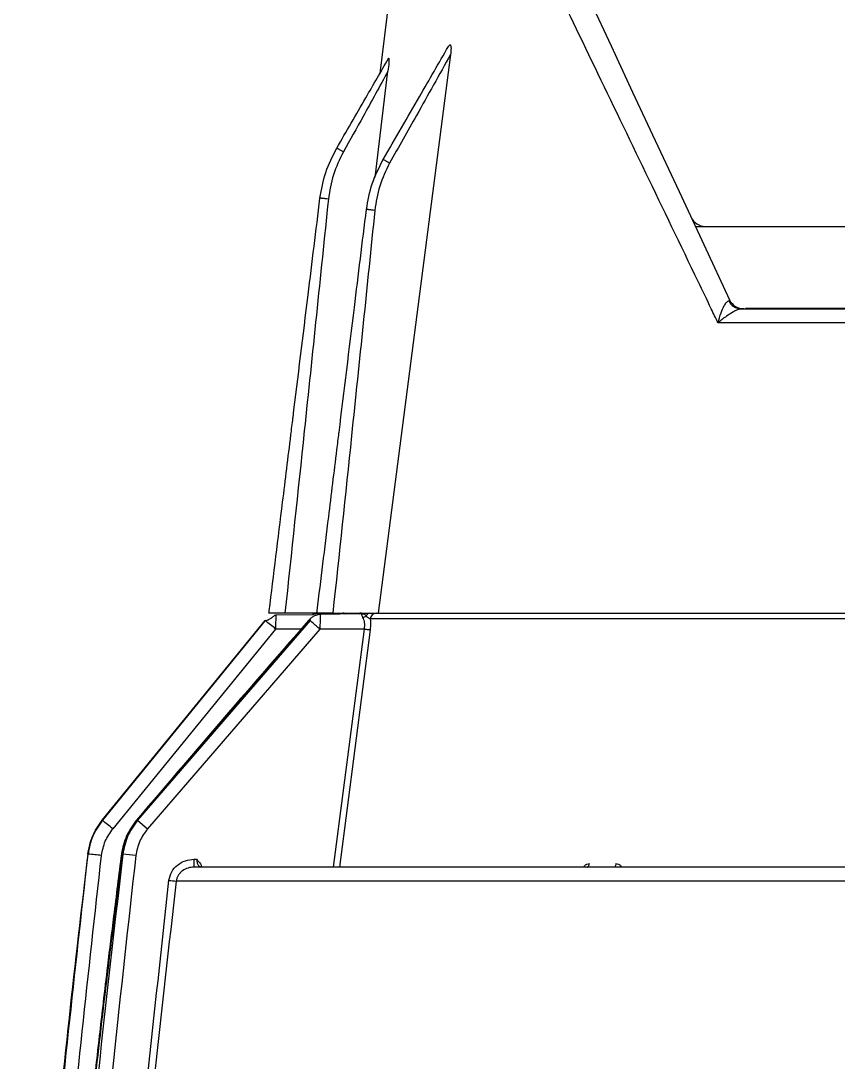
# Model space of a CAD drawing. Extents: x 17.3 to 113.1, y 4.8 to 84.5.
# Drawn here: x 50.543 to 53.632, y 75.183 to 79.119 of the extents above; entities that cross this region are included whole.
import ezdxf

# ---------------------------------------------------------------- set-up
doc = ezdxf.new("R2010")
doc.units = 0
doc.header["$MEASUREMENT"] = 0
doc.layers.add('OBJECT', color=7, linetype='CONTINUOUS')

msp = doc.modelspace()

# ---------------------------------------------------------------- linework, layer by layer
at = {"layer": 'OBJECT'}
for p, q in [((51.9499, 79.3246), (51.9002, 78.9203)), ((52.1672, 78.992), (51.8936, 76.88)), ((51.8819, 78.5268), (51.9308, 78.929)), ((53.0921, 78.342), (53.6847, 78.342)), ((53.2658, 78.03), (54.6437, 78.03)), ((53.2816, 78.0335), (53.7512, 78.0335)), ((54.6629, 77.9773), (53.1779, 77.9773)), ((50.8508, 76.097), (51.4665, 76.852)), ((51.4666, 76.852), (50.8514, 76.097)), ((51.6334, 76.852), (50.9817, 76.097)), ((51.6361, 76.8521), (50.9843, 76.097)), ((51.6461, 76.8742), (51.506, 76.8718)), ((51.6585, 76.88), (51.5415, 76.88)), ((51.6537, 76.876), (51.6452, 76.8742)), ((51.6723, 76.8793), (51.6535, 76.8759)), ((51.8266, 76.8774), (51.6701, 76.8746)), ((51.7223, 76.88), (51.8936, 76.88)), ((51.8483, 76.869), (51.8637, 76.858)), ((53.7496, 76.858), (51.8637, 76.858)), ((51.8936, 76.88), (53.7666, 76.88)), ((51.5062, 76.8199), (50.8911, 76.0648)), ((51.6731, 76.8199), (51.0222, 76.0647)), ((51.6025, 76.8199), (51.5062, 76.8199)), ((51.6731, 76.8199), (51.6729, 76.82)), ((51.8416, 76.82), (51.6731, 76.8199)), ((51.7248, 75.92), (51.8416, 76.82)), ((51.8635, 76.8173), (51.7472, 75.92)), ((50.8508, 76.097), (50.8514, 76.097)), ((50.9843, 76.097), (50.9817, 76.097)), ((50.9843, 76.097), (51.0222, 76.0647)), ((50.7966, 75.9692), (50.7974, 75.9692)), ((50.9289, 75.9692), (50.9259, 75.9692)), ((51.1986, 75.9496), (51.2077, 75.9496)), ((53.7603, 75.867), (51.1307, 75.867))]:
    msp.add_line(p, q, dxfattribs=at)
at = {"layer": 'OBJECT', "flags": 128}
for points in [[(52.6254, 79.3427), (52.6974, 79.1884), (52.774, 79.024), (52.8552, 78.8499), (52.9408, 78.6664), (53.0305, 78.4741), (53.1241, 78.2733), (53.2214, 78.0646)], [(51.4811, 76.88), (51.4816, 76.8839), (51.482, 76.8869)], [(51.4665, 76.852), (51.4666, 76.852), (51.4667, 76.8519)], [(51.6317, 76.8535), (51.6318, 76.8535), (51.6334, 76.852)], [(50.8508, 76.097), (50.851, 76.0968), (50.8511, 76.0968)], [(50.9817, 76.097), (50.9806, 76.0979), (50.9808, 76.0979)], [(50.7966, 75.9692), (50.7967, 75.9694), (50.7968, 75.9694)], [(50.9259, 75.9692), (50.9237, 75.9697), (50.9236, 75.9698)], [(52.6839, 75.92), (52.6853, 75.9202), (52.6867, 75.921), (52.688, 75.9221), (52.6891, 75.9238), (52.6901, 75.9257), (52.6908, 75.928), (52.6914, 75.9305), (52.6917, 75.9332)], [(52.7922, 75.9332), (52.7919, 75.9305), (52.7914, 75.928), (52.7907, 75.9257), (52.7898, 75.9238), (52.7888, 75.9221), (52.7876, 75.921), (52.7864, 75.9202), (52.7851, 75.92)]]:
    msp.add_lwpolyline(points, dxfattribs=at)
at = {"layer": 'OBJECT'}
for centre, radius, start, end in [((53.1303, 78.402), 0.06, 205, 270), ((53.2758, 78.09), 0.06, 205, 270), ((53.267, 78.0839), 0.054, 205.4348, 268.8019), ((47.4843, 71.908), 6.3484, 50.68889, 51.14878), ((51.6618, 76.855), 0.025, 90, 129.6955), ((51.6779, 76.8605), 0.0196, 102.7689, 138.1546), ((51.6744, 76.8552), 0.0247, 90.0029, 113.5405), ((51.6924, 76.8555), 0.0245, 90.0492, 128.106), ((51.7595, 76.865), 0.015, 49.4058, 89.9984), ((51.7597, 76.8652), 0.0148, 49.1565, 89.9671), ((51.7595, 76.865), 0.015, 49.4025, 88.3728), ((51.7674, 76.8652), 0.0147, 49.8263, 89.9444), ((51.8248, 76.858), 0.0219, 90.1166, 119.4185), ((51.8304, 76.855), 0.025, 90.0061, 112.4325), ((51.8297, 76.8966), 0.0333, 280.7988, 304.0997), ((51.8631, 76.8647), 0.0154, 97.1656, 163.7125), ((51.8872, 76.8565), 0.0235, 92.6255, 176.2402), ((47.0816, 71.401), 6.0219, 50.75757, 51.24324), ((50.7151, 74.9287), 1.0437, 82.6654, 85.4775), ((50.7453, 74.1059), 1.8723, 82.871, 84.3733), ((50.7768, 75.9422), 0.4219, 356.9768, 0.9943), ((51.2421, 76.9952), 1.1338, 262.9623, 264.3612)]:
    msp.add_arc(centre, radius, start, end, dxfattribs=at)
for points, knots in [([(53.1779, 77.9773), (53.1695, 77.9949), (53.1444, 78.0471), (53.0529, 78.2373), (52.905, 78.5446), (52.7116, 78.9459), (52.5896, 79.1984), (52.5287, 79.3246)], [0, 0, 0, 0, 0.037504, 0.11146, 0.407416, 0.703808, 1, 1, 1, 1]), ([(51.9126, 78.5948), (51.9586, 78.6746), (52.0408, 78.8169), (52.123, 78.9593), (52.1592, 79.0219)], [0, 0, 0, 0, 0.559998, 1, 1, 1, 1]), ([(52.1592, 79.0219), (52.16, 79.0233), (52.1615, 79.0257), (52.1636, 79.0276), (52.1652, 79.0281), (52.1665, 79.0275), (52.1676, 79.0257), (52.1686, 79.0218), (52.1694, 79.0105), (52.1682, 79), (52.1672, 78.992)], [0, 0, 0, 0, 0.113364, 0.188717, 0.241998, 0.295663, 0.342489, 0.417958, 0.560438, 1, 1, 1, 1]), ([(51.737, 78.6375), (51.7736, 78.7009), (51.8389, 78.8141), (51.9043, 78.9273), (51.933, 78.9771)], [0, 0, 0, 0, 0.560003, 1, 1, 1, 1]), ([(51.933, 78.9771), (51.9332, 78.9774), (51.9336, 78.9779), (51.9341, 78.9772), (51.9344, 78.9751), (51.9345, 78.9696), (51.9337, 78.9543), (51.932, 78.9397), (51.9308, 78.929)], [0, 0, 0, 0, 0.052382, 0.104943, 0.166385, 0.263155, 0.457421, 1, 1, 1, 1]), ([(52.1672, 78.992), (52.1245, 78.9152), (52.0481, 78.7781), (51.9708, 78.6414), (51.9368, 78.5813)], [0, 0, 0, 0, 0.560013, 1, 1, 1, 1]), ([(51.9308, 78.929), (51.8996, 78.8718), (51.8439, 78.7697), (51.7871, 78.6682), (51.7621, 78.6235)], [0, 0, 0, 0, 0.560034, 1, 1, 1, 1]), ([(51.6737, 78.4485), (51.6795, 78.4816), (51.6911, 78.5478), (51.7217, 78.6076), (51.737, 78.6375)], [0, 0, 0, 0, 0.499957, 1, 1, 1, 1]), ([(51.7621, 78.6235), (51.7482, 78.5952), (51.7203, 78.5385), (51.7104, 78.4762), (51.7055, 78.4451)], [0, 0, 0, 0, 0.5007266, 1, 1, 1, 1]), ([(51.7621, 78.6235), (51.759, 78.6253), (51.7541, 78.6281), (51.7483, 78.6314), (51.7443, 78.6337), (51.741, 78.6355), (51.7379, 78.6372), (51.7373, 78.6374), (51.737, 78.6375)], [0, 0, 0, 0, 0.239579, 0.368437, 0.5, 0.631566, 0.760425, 1, 1, 1, 1]), ([(51.8493, 78.4058), (51.8551, 78.4389), (51.8667, 78.5051), (51.8973, 78.5649), (51.9126, 78.5948)], [0, 0, 0, 0, 0.499961, 1, 1, 1, 1]), ([(51.9368, 78.5813), (51.923, 78.5528), (51.8954, 78.496), (51.8858, 78.4336), (51.8811, 78.4024)], [0, 0, 0, 0, 0.501105, 1, 1, 1, 1]), ([(51.9368, 78.5813), (51.9338, 78.5831), (51.9291, 78.5858), (51.9235, 78.5889), (51.9196, 78.5911), (51.9165, 78.5928), (51.9135, 78.5945), (51.9129, 78.5947), (51.9126, 78.5948)], [0, 0, 0, 0, 0.239573, 0.368432, 0.5, 0.63156, 0.76042, 1, 1, 1, 1]), ([(51.7055, 78.4451), (51.6753, 78.1529), (51.6213, 77.6311), (51.5659, 77.1095), (51.5415, 76.88)], [0, 0, 0, 0, 0.560008, 1, 1, 1, 1]), ([(51.5719, 77.6191), (51.5909, 77.774), (51.6249, 78.0504), (51.6588, 78.3268), (51.6737, 78.4485)], [0, 0, 0, 0, 0.560058, 1, 1, 1, 1]), ([(51.7055, 78.4451), (51.7015, 78.4456), (51.6954, 78.4463), (51.688, 78.4472), (51.6829, 78.4477), (51.6788, 78.4482), (51.6748, 78.4485), (51.6742, 78.4485), (51.6737, 78.4485)], [0, 0, 0, 0, 0.2394857, 0.3683804, 0.4999968, 0.631618, 0.7605141, 1, 1, 1, 1]), ([(51.8811, 78.4024), (51.8518, 78.1182), (51.7996, 77.6106), (51.7459, 77.1032), (51.7223, 76.88)], [0, 0, 0, 0, 0.560008, 1, 1, 1, 1]), ([(51.7459, 77.5632), (51.7652, 77.7205), (51.7997, 78.0013), (51.8341, 78.2822), (51.8493, 78.4058)], [0, 0, 0, 0, 0.560064, 1, 1, 1, 1]), ([(51.8811, 78.4024), (51.8771, 78.4029), (51.8709, 78.4037), (51.8636, 78.4045), (51.8585, 78.405), (51.8544, 78.4055), (51.8504, 78.4058), (51.8497, 78.4058), (51.8493, 78.4058)], [0, 0, 0, 0, 0.239485, 0.368378, 0.5, 0.631622, 0.760513, 1, 1, 1, 1]), ([(53.2182, 78.0608), (53.2182, 78.0608), (53.2206, 78.0611), (53.2222, 78.0624), (53.2216, 78.0642), (53.2214, 78.0646)], [0, 0, 0, 0, 0.000406, 0.730045, 1, 1, 1, 1]), ([(53.1779, 77.9773), (53.178, 77.9774), (53.1812, 77.9905), (53.1883, 78.014), (53.1986, 78.0375), (53.2065, 78.0507), (53.2123, 78.0581), (53.2163, 78.0599), (53.2182, 78.0608)], [0, 0, 0, 0, 0.0039787, 0.3545043, 0.6418804, 0.732153, 0.8751845, 1, 1, 1, 1]), ([(53.2658, 78.03), (53.2631, 78.0297), (53.2572, 78.0289), (53.2466, 78.0245), (53.2307, 78.0164), (53.2075, 78.0015), (53.188, 77.9861), (53.178, 77.9774), (53.1779, 77.9773)], [0, 0, 0, 0, 0.1251993, 0.2697867, 0.3594491, 0.646929, 0.996074, 1, 1, 1, 1]), ([(53.2758, 78.03), (53.2757, 78.03), (53.2753, 78.03), (53.2699, 78.03), (53.2658, 78.03)], [0, 0, 0, 0, 0.2596458, 1, 1, 1, 1]), ([(51.482, 76.8869), (51.4821, 76.8875), (51.4989, 77.025), (51.5263, 77.2472), (51.5561, 77.4901), (51.5691, 77.5966), (51.5718, 77.6185), (51.5719, 77.6191)], [0, 0, 0, 0, 0.002275, 0.563506, 0.91051, 0.997261, 1, 1, 1, 1]), ([(51.6628, 76.8869), (51.6629, 76.8875), (51.6775, 77.0064), (51.7026, 77.2099), (51.73, 77.4342), (51.7431, 77.5407), (51.7458, 77.5625), (51.7459, 77.5632)], [0, 0, 0, 0, 0.002464, 0.527441, 0.903158, 0.997088, 1, 1, 1, 1]), ([(51.662, 76.88), (51.6621, 76.8813), (51.6624, 76.8836), (51.6627, 76.8859), (51.6628, 76.8869)], [0, 0, 0, 0, 0.559993, 1, 1, 1, 1]), ([(51.6317, 76.8535), (51.5329, 76.7401), (51.3145, 76.4894), (51.0988, 76.2364), (50.9807, 76.0979)], [0, 0, 0, 0, 0.45251, 1, 1, 1, 1]), ([(51.4665, 76.852), (51.4666, 76.852), (51.4667, 76.8521), (51.4667, 76.8522), (51.4668, 76.8523), (51.4668, 76.8523), (51.4669, 76.8523), (51.4669, 76.8523), (51.4669, 76.8523), (51.4669, 76.8523), (51.4668, 76.8523), (51.4668, 76.8522), (51.4667, 76.8521), (51.4667, 76.852), (51.4666, 76.852)], [0, 0, 0, 0, 0.14846, 0.270216, 0.325866, 0.380992, 0.499258, 0.560332, 0.615032, 0.666467, 0.718978, 0.77612, 0.84064, 1, 1, 1, 1]), ([(51.5064, 76.8718), (51.5051, 76.8715), (51.5028, 76.8711), (51.4985, 76.868), (51.4938, 76.8643), (51.4888, 76.8605), (51.4833, 76.8569), (51.4778, 76.8539), (51.4726, 76.8516), (51.47, 76.8507), (51.4687, 76.8503)], [0, 0, 0, 0, 0.183553, 0.338833, 0.468754, 0.58079, 0.682219, 0.782217, 0.887012, 1, 1, 1, 1]), ([(51.5415, 76.88), (51.5346, 76.88), (51.521, 76.88), (51.5028, 76.88), (51.4892, 76.88), (51.4821, 76.88), (51.4814, 76.88), (51.4811, 76.88)], [0, 0, 0, 0, 0.217202, 0.434334, 0.650167, 0.86439, 1, 1, 1, 1]), ([(51.5064, 76.8718), (51.5064, 76.8712), (51.5064, 76.8701), (51.5064, 76.8618), (51.5063, 76.8521), (51.5063, 76.8427), (51.5062, 76.8318), (51.5062, 76.8239), (51.5062, 76.8199)], [0, 0, 0, 0, 0.21067, 0.447315, 0.575812, 0.710764, 0.85216, 1, 1, 1, 1]), ([(51.6747, 76.8747), (51.6716, 76.8745), (51.6659, 76.8741), (51.6565, 76.8714), (51.6503, 76.8686), (51.645, 76.8654), (51.6416, 76.8629), (51.6367, 76.8588), (51.6335, 76.8554), (51.6317, 76.8535)], [0, 0, 0, 0, 0.196681, 0.357944, 0.575563, 0.606715, 0.727756, 0.845339, 1, 1, 1, 1]), ([(51.6361, 76.8521), (51.6365, 76.8525), (51.637, 76.8531), (51.6375, 76.8539), (51.6378, 76.8544), (51.6379, 76.8548), (51.6379, 76.8551), (51.6377, 76.8553), (51.6373, 76.8552), (51.6366, 76.8549), (51.6355, 76.8541), (51.6344, 76.8532), (51.6338, 76.8524), (51.6334, 76.852)], [0, 0, 0, 0, 0.13574, 0.194591, 0.250843, 0.311563, 0.37511, 0.438068, 0.500883, 0.619799, 0.750938, 0.873701, 1, 1, 1, 1]), ([(51.6729, 76.82), (51.6681, 76.8242), (51.6588, 76.8324), (51.6475, 76.8423), (51.6399, 76.8489), (51.6373, 76.8511), (51.6361, 76.8521)], [0, 0, 0, 0, 0.295101, 0.569756, 0.806961, 1, 1, 1, 1]), ([(51.7223, 76.88), (51.7155, 76.88), (51.7018, 76.88), (51.6836, 76.88), (51.67, 76.88), (51.6629, 76.88), (51.6622, 76.88), (51.662, 76.88)], [0, 0, 0, 0, 0.217203, 0.434333, 0.650165, 0.864389, 1, 1, 1, 1]), ([(51.6744, 76.8747), (51.6745, 76.8739), (51.6748, 76.8723), (51.6746, 76.8599), (51.6741, 76.8452), (51.6735, 76.8316), (51.6731, 76.8239), (51.6729, 76.82)], [0, 0, 0, 0, 0.250886, 0.499859, 0.733623, 0.862855, 1, 1, 1, 1]), ([(51.7661, 76.8788), (51.766, 76.8789), (51.7644, 76.8797), (51.7625, 76.8798), (51.7608, 76.88)], [0, 0, 0, 0, 0.088872, 1, 1, 1, 1]), ([(51.8227, 76.8788), (51.8217, 76.8784), (51.8205, 76.878), (51.8194, 76.8774), (51.8192, 76.8772)], [0, 0, 0, 0, 0.786284, 1, 1, 1, 1]), ([(51.8249, 76.8773), (51.8271, 76.878), (51.8303, 76.879), (51.8325, 76.8782), (51.8332, 76.8779)], [0, 0, 0, 0, 0.669227, 1, 1, 1, 1]), ([(51.8359, 76.8639), (51.8349, 76.8659), (51.8328, 76.8699), (51.8321, 76.8735), (51.8315, 76.8756), (51.8306, 76.8771), (51.8282, 76.8773), (51.8266, 76.8774)], [0, 0, 0, 0, 0.249992, 0.497598, 0.621224, 0.745568, 1, 1, 1, 1]), ([(51.8332, 76.8779), (51.8364, 76.8779), (51.8415, 76.8778), (51.8465, 76.8713), (51.8483, 76.869)], [0, 0, 0, 0, 0.644155, 1, 1, 1, 1]), ([(51.8416, 76.82), (51.8422, 76.8242), (51.8434, 76.8327), (51.8427, 76.8447), (51.8403, 76.8555), (51.8374, 76.861), (51.8359, 76.8639)], [0, 0, 0, 0, 0.250429, 0.499844, 0.740767, 1, 1, 1, 1]), ([(51.8637, 76.858), (51.8643, 76.8516), (51.8656, 76.8388), (51.8642, 76.8245), (51.8635, 76.8173)], [0, 0, 0, 0, 0.498431, 1, 1, 1, 1]), ([(51.8861, 76.88), (51.9307, 76.88), (52.021, 76.88), (52.1984, 76.88), (52.4062, 76.88), (52.6434, 76.88), (52.9032, 76.88), (53.1791, 76.88), (53.4631, 76.88), (53.6564, 76.88), (53.7519, 76.88)], [0, 0, 0, 0, 0.12133, 0.245753, 0.372325, 0.5, 0.627675, 0.754248, 0.87867, 1, 1, 1, 1]), ([(51.8416, 76.82), (51.8439, 76.8197), (51.8484, 76.8191), (51.8547, 76.8183), (51.8601, 76.8177), (51.8624, 76.8174), (51.8635, 76.8173)], [0, 0, 0, 0, 0.245159, 0.499986, 0.754817, 1, 1, 1, 1]), ([(50.7966, 75.9692), (50.801, 75.9919), (50.8099, 76.0383), (50.837, 76.0771), (50.8508, 76.097)], [0, 0, 0, 0, 0.488529, 1, 1, 1, 1]), ([(50.8514, 76.097), (50.8378, 76.0775), (50.8107, 76.0387), (50.8018, 75.9923), (50.7974, 75.9692)], [0, 0, 0, 0, 0.503406, 1, 1, 1, 1]), ([(50.9807, 76.0979), (50.9666, 76.0786), (50.9382, 76.04), (50.9285, 75.9932), (50.9236, 75.9698)], [0, 0, 0, 0, 0.500101, 1, 1, 1, 1]), ([(50.9817, 76.097), (50.9676, 76.0773), (50.9399, 76.0387), (50.9305, 75.9921), (50.9259, 75.9692)], [0, 0, 0, 0, 0.509049, 1, 1, 1, 1]), ([(50.9843, 76.097), (50.9702, 76.0774), (50.9425, 76.0388), (50.9334, 75.9922), (50.9289, 75.9692)], [0, 0, 0, 0, 0.506803, 1, 1, 1, 1]), ([(50.8483, 75.9639), (50.8519, 75.9823), (50.8589, 76.019), (50.8804, 76.0496), (50.8911, 76.0648)], [0, 0, 0, 0, 0.50155, 1, 1, 1, 1]), ([(51.0222, 76.0647), (51.0111, 76.0495), (50.9888, 76.0192), (50.9814, 75.9823), (50.9777, 75.9637)], [0, 0, 0, 0, 0.498689, 1, 1, 1, 1]), ([(50.7966, 75.9692), (50.7723, 75.763), (50.7224, 75.3384), (50.6561, 74.682), (50.5942, 73.9881), (50.5606, 73.5126), (50.5433, 73.2687)], [0, 0, 0, 0, 0.22962, 0.472827, 0.72962, 1, 1, 1, 1]), ([(50.5521, 73.2687), (50.5841, 73.7227), (50.6477, 74.6245), (50.7477, 75.523), (50.7974, 75.9692)], [0, 0, 0, 0, 0.50338, 1, 1, 1, 1]), ([(50.6053, 73.2984), (50.6369, 73.7434), (50.7002, 74.6335), (50.7989, 75.5204), (50.8483, 75.9639)], [0, 0, 0, 0, 0.499931, 1, 1, 1, 1]), ([(50.9289, 75.9692), (50.901, 75.73), (50.8442, 75.2433), (50.7721, 74.4995), (50.7104, 73.7497), (50.6613, 72.9988), (50.6288, 72.3877), (50.6168, 72.0218), (50.6129, 71.905)], [0, 0, 0, 0, 0.177189, 0.360441, 0.549759, 0.730707, 0.913979, 1, 1, 1, 1]), ([(50.9236, 75.9698), (50.9136, 75.8912), (50.8955, 75.7501), (50.8726, 75.5627), (50.8553, 75.4167), (50.8412, 75.2953), (50.8153, 75.067), (50.7842, 74.778), (50.7503, 74.4365), (50.73, 74.2188), (50.7156, 74.0588), (50.7051, 73.9381), (50.6921, 73.7848), (50.677, 73.5987), (50.6668, 73.4637), (50.6613, 73.3907)], [0, 0, 0, 0, 0.091692, 0.164516, 0.21848, 0.261782, 0.305976, 0.484374, 0.598107, 0.703048, 0.737316, 0.783986, 0.843321, 0.915325, 1, 1, 1, 1]), ([(50.9259, 75.9692), (50.8923, 75.6991), (50.8231, 75.143), (50.7347, 74.2833), (50.6873, 73.6932), (50.663, 73.3903)], [0, 0, 0, 0, 0.315, 0.648332, 1, 1, 1, 1]), ([(50.9777, 75.9637), (50.9206, 75.4474), (50.8063, 74.4141), (50.7063, 73.0599), (50.6777, 72.2225), (50.6668, 71.905)], [0, 0, 0, 0, 0.382702, 0.765908, 1, 1, 1, 1]), ([(51.1032, 75.87), (51.1058, 75.8811), (51.1112, 75.9033), (51.1345, 75.9292), (51.1646, 75.9463), (51.1872, 75.9485), (51.1986, 75.9496)], [0, 0, 0, 0, 0.2497037, 0.4994833, 0.7493642, 1, 1, 1, 1]), ([(51.2077, 75.9496), (51.2126, 75.944), (51.219, 75.9368), (51.224, 75.9286), (51.2252, 75.9267)], [0, 0, 0, 0, 0.771317, 1, 1, 1, 1]), ([(51.2077, 75.9496), (51.2078, 75.9476), (51.2081, 75.9436), (51.2093, 75.9378), (51.2112, 75.9324), (51.2143, 75.9264), (51.2191, 75.9211), (51.2233, 75.9204), (51.2254, 75.92)], [0, 0, 0, 0, 0.115727, 0.237004, 0.365059, 0.500934, 0.749863, 1, 1, 1, 1]), ([(51.198, 75.92), (51.1903, 75.9193), (51.1748, 75.918), (51.1568, 75.9088), (51.1449, 75.8981), (51.1377, 75.8884), (51.1327, 75.8779), (51.1314, 75.8706), (51.1307, 75.867)], [0, 0, 0, 0, 0.250259, 0.499689, 0.634038, 0.76157, 0.883198, 1, 1, 1, 1]), ([(53.7575, 75.92), (53.6675, 75.92), (53.4861, 75.92), (53.2163, 75.92), (52.9484, 75.92), (52.6861, 75.92), (52.433, 75.92), (52.1936, 75.92), (51.9711, 75.92), (51.7683, 75.92), (51.5881, 75.92), (51.4324, 75.92), (51.3, 75.92), (51.2318, 75.92), (51.198, 75.92)], [0, 0, 0, 0, 0.0803207, 0.16194, 0.244772, 0.3293776, 0.4144874, 0.5, 0.5855181, 0.670628, 0.755228, 0.8380655, 0.919682, 1, 1, 1, 1]), ([(51.2252, 75.9226), (51.2255, 75.9231), (51.226, 75.9238), (51.2256, 75.926), (51.2254, 75.9268)], [0, 0, 0, 0, 0.63985, 1, 1, 1, 1]), ([(52.6704, 75.92), (52.6713, 75.9216), (52.6742, 75.9264), (52.6818, 75.9317), (52.6884, 75.9327), (52.6917, 75.9332)], [0, 0, 0, 0, 0.195051, 0.596529, 1, 1, 1, 1]), ([(52.7922, 75.9332), (52.7955, 75.9327), (52.8022, 75.9318), (52.8095, 75.9265), (52.8118, 75.9216), (52.8125, 75.92)], [0, 0, 0, 0, 0.402367, 0.804441, 1, 1, 1, 1]), ([(50.802, 71.905), (50.8124, 72.2121), (50.8401, 73.0287), (50.9367, 74.3516), (51.0477, 75.3642), (51.1032, 75.87)], [0, 0, 0, 0, 0.23178, 0.616222, 1, 1, 1, 1]), ([(51.1307, 75.867), (51.1026, 75.6229), (51.0453, 75.126), (50.9732, 74.3657), (50.912, 73.5989), (50.8645, 72.8313), (50.8359, 72.2706), (50.8267, 71.9606), (50.825, 71.905)], [0, 0, 0, 0, 0.185391, 0.377506, 0.576351, 0.765931, 0.957987, 1, 1, 1, 1])]:
    msp.add_open_spline(points, degree=3, knots=knots, dxfattribs=at)

doc.saveas('drawing.dxf')
